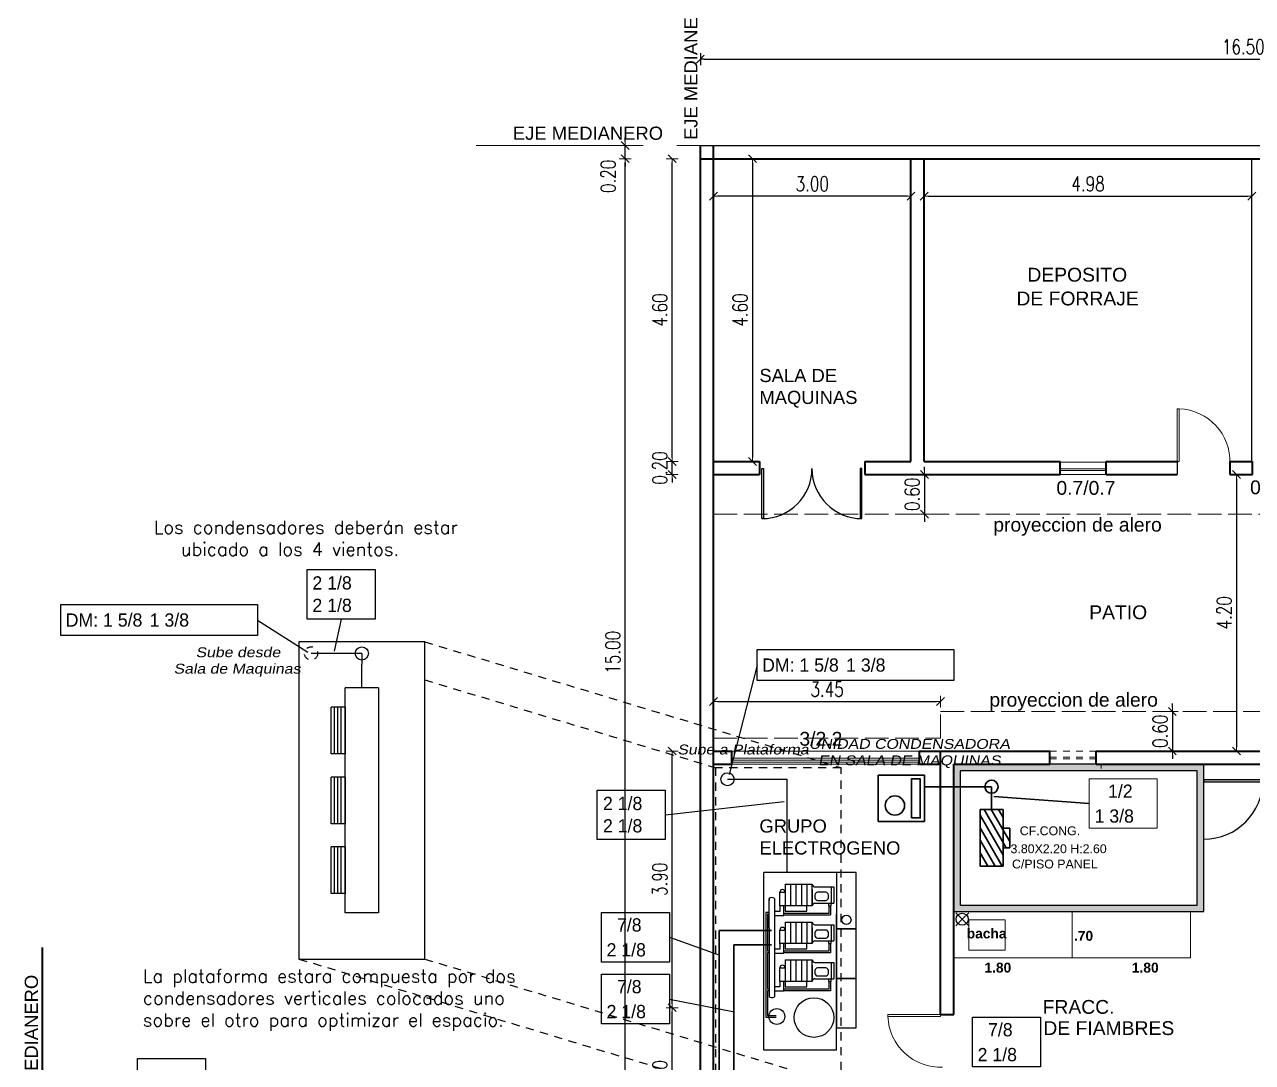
# Model space of a CAD drawing. Header units: millimetres. Extents: x 4865 to 4972, y 469 to 653.
# Drawn here: x 4896.99 to 4915.65, y 520.89 to 536.66 of the extents above; entities that cross this region are included whole.
import ezdxf

# ---------------------------------------------------------------- set-up
doc = ezdxf.new("R2010")
doc.units = ezdxf.units.MM
for name, pattern in [('ACAD_ISO02W100', [15, 12, -3]), ('CENTRO', [50.8, 31.75, -6.35, 6.35, -6.35]), ('DASHED2', [0.375, 0.25, -0.125]), ('JIS_02_0.7', [1.35, 0.75, -0.6]), ('STYLE_01', [0.416641, 0.208282, -0.208359])]:
    doc.linetypes.add(name, pattern=pattern)
doc.layers.get('0').update_dxf_attribs({"color": 9})
doc.layers.get('Defpoints').update_dxf_attribs({"color": 9})
for name, color, linetype, lineweight in [('8-cota equipam.', 9, 'Continuous', 5), ('aberturas', 9, 'Continuous', 20), ('camara', 9, 'Continuous', 20), ('cotas', 9, 'Continuous', 9), ('eje', 9, 'CENTRO', 13), ('IFA-BAJA 01', 130, 'Continuous', 30), ('IFA-BAJA 02', 123, 'Continuous', 0), ('IFA-MEDIA 01', 30, 'Continuous', 30), ('mesada', 9, 'Continuous', 15), ('Muro', 9, 'Continuous', 40), ('proyeccion de vigas', 9, 'ACAD_ISO02W100', 15)]:
    doc.layers.add(name, color=color, linetype=linetype, lineweight=lineweight)
for name, color, linetype in [('Estructura rack proy', 51, 'DASHED2'), ('IFA-CAÑOCOBRE', 44, 'Continuous'), ('IFA-Desagues', 212, 'Continuous'), ('IFA-Estructura Rack', 51, 'Continuous'), ('IFA-MEDIA 02', 40, 'Continuous'), ('IFA-TEXTOS', 70, 'Continuous'), ('IFA-TRINCHERAS', 70, 'Continuous'), ('referencias 001', 9, 'Continuous'), ('Trincheras y Bajadas', 3, 'Continuous')]:
    doc.layers.add(name, color=color, linetype=linetype)
doc.styles.add('ARIAL', font='arial.ttf', dxfattribs={"width": 1.15, "oblique": 10})
doc.styles.add('Helvetica (bold)', font='')
doc.styles.add('ROMANS', font='romans')
doc.styles.add('ROMANS75', font='ROMANS.SHX', dxfattribs={"width": 0.75})
doc.styles.get("Standard").update_dxf_attribs({"font": 'arial.ttf', "height": 0.2})
doc.styles.get('Helvetica (bold)').set_extended_font_data('Helvetica', bold=True)
doc.dimstyles.new('COTAS100', dxfattribs={"dimscale": 0.15, "dimtxt": 1.5, "dimasz": 0.4, "dimexe": 1, "dimexo": 0, "dimgap": 0.5, "dimtad": 1, "dimzin": 0, "dimdsep": 46, "dimtxsty": 'ROMANS75', "dimblk1": 'TICK', "dimblk2": 'TICK', "dimsah": 1, "dimcen": 1, "dimse1": 1, "dimse2": 1, "dimclrd": 256, "dimclre": 256, "dimclrt": 256, "dimaunit": 1, "dimadec": 0, "dimazin": 0, "dimtfac": 1, "dimtix": 1, "dimtmove": 2, "dimatfit": 3, "dimldrblk": 'TICK', "dimfxl": 1, "dimtolj": 1, "dimtzin": 0, "dimarcsym": 0})

# ---------------------------------------------------------------- blocks, each defined once
blk = doc.blocks.new('TICK')
at = {"color": 4}
blk.add_line((-1, -1), (1, 1), dxfattribs=at)
for p, q in [((-1, 0), (0, 0)), ((0, -1.5), (0, 1.5))]:
    blk.add_line(p, q)
blk = doc.blocks.new('*D48')
at = {"lineweight": -2, "transparency": 16777216}
blk.add_line((4907.324, 536.137), (4923.704, 536.137), dxfattribs=at)
at = {"layer": 'Defpoints', "color": 0, "transparency": 16777216}
for p in [(4923.764, 536.137), (4907.264, 534.824), (4923.764, 534.824)]:
    blk.add_point(p, dxfattribs=at)
at = {"lineweight": -2, "transparency": 16777216, "xscale": 0.06, "yscale": 0.06, "zscale": 0.06, "rotation": 180}
blk.add_blockref('TICK', (4907.264, 536.137), dxfattribs=at)
at = {"lineweight": -2, "transparency": 16777216, "xscale": 0.06, "yscale": 0.06, "zscale": 0.06}
blk.add_blockref('TICK', (4923.764, 536.137), dxfattribs=at)
at = {"transparency": 16777216, "insert": (4915.514, 536.325), "char_height": 0.225, "attachment_point": 5, "style": 'ROMANS75'}
blk.add_mtext('\\A1;16.50', dxfattribs=at)
blk = doc.blocks.new('*D147')
at = {"layer": 'cotas', "lineweight": -2, "transparency": 16777216}
blk.add_line((4908.055, 534.564), (4908.055, 530.084), dxfattribs=at)
at = {"layer": 'Defpoints', "color": 0, "transparency": 16777216}
for p in [(4906.567, 534.624), (4906.567, 530.024), (4908.055, 530.024)]:
    blk.add_point(p, dxfattribs=at)
at = {"layer": 'cotas', "lineweight": -2, "transparency": 16777216, "xscale": 0.06, "yscale": 0.06, "zscale": 0.06}
for p, rotation in [((4908.055, 534.624), 90), ((4908.055, 530.024), 270)]:
    blk.add_blockref('TICK', p, dxfattribs=dict(at, rotation=rotation))
at = {"layer": 'cotas', "transparency": 16777216, "insert": (4907.867, 532.324), "char_height": 0.225, "attachment_point": 5, "rotation": 90, "style": 'ROMANS75'}
blk.add_mtext('\\A1;4.60', dxfattribs=at)
blk = doc.blocks.new('*D24')
at = {"layer": 'cotas', "lineweight": -2, "transparency": 16777216}
blk.add_line((4915.412, 529.764), (4915.412, 525.684), dxfattribs=at)
at = {"layer": 'Defpoints', "color": 0, "transparency": 16777216}
for p in [(4915.482, 529.824), (4915.412, 525.624), (4915.412, 525.624)]:
    blk.add_point(p, dxfattribs=at)
at = {"layer": 'cotas', "lineweight": -2, "transparency": 16777216, "xscale": 0.06, "yscale": 0.06, "zscale": 0.06}
for p, rotation in [((4915.412, 529.824), 90), ((4915.412, 525.624), 270)]:
    blk.add_blockref('TICK', p, dxfattribs=dict(at, rotation=rotation))
at = {"layer": 'cotas', "transparency": 16777216, "insert": (4915.224, 527.724), "char_height": 0.225, "attachment_point": 5, "rotation": 90, "style": 'ROMANS75'}
blk.add_mtext('\\A1;4.20', dxfattribs=at)
blk = doc.blocks.new('*D148')
at = {"layer": 'cotas', "lineweight": -2, "transparency": 16777216}
for p, q in [((4910.671, 529.884), (4910.671, 529.944)), ((4910.671, 529.824), (4910.671, 529.224)), ((4910.671, 529.164), (4910.671, 529.104))]:
    blk.add_line(p, q, dxfattribs=at)
at = {"layer": 'Defpoints', "color": 0, "transparency": 16777216}
for p in [(4910.497, 529.824), (4910.497, 529.224), (4910.671, 529.224)]:
    blk.add_point(p, dxfattribs=at)
at = {"layer": 'cotas', "lineweight": -2, "transparency": 16777216, "xscale": 0.06, "yscale": 0.06, "zscale": 0.06}
for p, rotation in [((4910.671, 529.824), 270), ((4910.671, 529.224), 90)]:
    blk.add_blockref('TICK', p, dxfattribs=dict(at, rotation=rotation))
at = {"layer": 'cotas', "transparency": 16777216, "insert": (4910.483, 529.524), "char_height": 0.225, "attachment_point": 5, "rotation": 90, "style": 'ROMANS75'}
blk.add_mtext('\\A1;0.60', dxfattribs=at)
blk = doc.blocks.new('*D27')
at = {"layer": 'cotas', "lineweight": -2, "transparency": 16777216}
for p, q in [((4914.436, 526.284), (4914.436, 526.344)), ((4914.436, 526.224), (4914.436, 525.624)), ((4914.436, 525.564), (4914.436, 525.504))]:
    blk.add_line(p, q, dxfattribs=at)
at = {"layer": 'Defpoints', "color": 0, "transparency": 16777216}
for p in [(4914.755, 526.224), (4914.436, 525.624), (4914.755, 525.624)]:
    blk.add_point(p, dxfattribs=at)
at = {"layer": 'cotas', "lineweight": -2, "transparency": 16777216, "xscale": 0.06, "yscale": 0.06, "zscale": 0.06}
for p, rotation in [((4914.436, 526.224), 270), ((4914.436, 525.624), 90)]:
    blk.add_blockref('TICK', p, dxfattribs=dict(at, rotation=rotation))
at = {"layer": 'cotas', "transparency": 16777216, "insert": (4914.249, 525.924), "char_height": 0.225, "attachment_point": 5, "rotation": 90, "style": 'ROMANS75'}
blk.add_mtext('\\A1;0.60', dxfattribs=at)
blk = doc.blocks.new('*D36')
at = {"layer": 'cotas', "lineweight": -2, "transparency": 16777216}
blk.add_line((4907.524, 526.375), (4910.854, 526.375), dxfattribs=at)
at = {"layer": 'Defpoints', "color": 0, "transparency": 16777216}
for p in [(4910.914, 526.375), (4907.464, 525.424), (4910.914, 525.424)]:
    blk.add_point(p, dxfattribs=at)
at = {"layer": 'cotas', "lineweight": -2, "transparency": 16777216, "xscale": 0.06, "yscale": 0.06, "zscale": 0.06, "rotation": 180}
blk.add_blockref('TICK', (4907.464, 526.375), dxfattribs=at)
at = {"layer": 'cotas', "lineweight": -2, "transparency": 16777216, "xscale": 0.06, "yscale": 0.06, "zscale": 0.06}
blk.add_blockref('TICK', (4910.914, 526.375), dxfattribs=at)
at = {"layer": 'cotas', "transparency": 16777216, "insert": (4909.189, 526.562), "char_height": 0.225, "attachment_point": 5, "style": 'ROMANS75'}
blk.add_mtext('\\A1;3.45', dxfattribs=at)
blk = doc.blocks.new('*D37')
at = {"layer": 'cotas', "lineweight": -2, "transparency": 16777216}
blk.add_line((4906.836, 519.684), (4906.836, 521.664), dxfattribs=at)
at = {"layer": 'Defpoints', "color": 0, "transparency": 16777216}
for p in [(4906.836, 521.724), (4907.464, 521.724), (4907.464, 519.624)]:
    blk.add_point(p, dxfattribs=at)
at = {"layer": 'cotas', "lineweight": -2, "transparency": 16777216, "xscale": 0.06, "yscale": 0.06, "zscale": 0.06}
for p, rotation in [((4906.836, 521.724), 90), ((4906.836, 519.624), 270)]:
    blk.add_blockref('TICK', p, dxfattribs=dict(at, rotation=rotation))
at = {"layer": 'cotas', "transparency": 16777216, "insert": (4906.648, 520.674), "char_height": 0.225, "attachment_point": 5, "rotation": 90, "style": 'ROMANS75'}
blk.add_mtext('\\A1;2.10', dxfattribs=at)
blk = doc.blocks.new('*D38')
at = {"layer": 'cotas', "lineweight": -2, "transparency": 16777216}
blk.add_line((4906.836, 521.784), (4906.836, 525.564), dxfattribs=at)
at = {"layer": 'Defpoints', "color": 0, "transparency": 16777216}
for p in [(4906.836, 525.624), (4907.464, 525.624), (4907.464, 521.724)]:
    blk.add_point(p, dxfattribs=at)
at = {"layer": 'cotas', "lineweight": -2, "transparency": 16777216, "xscale": 0.06, "yscale": 0.06, "zscale": 0.06}
for p, rotation in [((4906.836, 525.624), 90), ((4906.836, 521.724), 270)]:
    blk.add_blockref('TICK', p, dxfattribs=dict(at, rotation=rotation))
at = {"layer": 'cotas', "transparency": 16777216, "insert": (4906.648, 523.674), "char_height": 0.225, "attachment_point": 5, "rotation": 90, "style": 'ROMANS75'}
blk.add_mtext('\\A1;3.90', dxfattribs=at)
blk = doc.blocks.new('*D150')
at = {"layer": 'cotas', "lineweight": -2, "transparency": 16777216}
for p, q in [((4906.836, 530.084), (4906.836, 530.144)), ((4906.836, 529.824), (4906.836, 530.024)), ((4906.836, 529.764), (4906.836, 529.704))]:
    blk.add_line(p, q, dxfattribs=at)
at = {"layer": 'Defpoints', "color": 0, "transparency": 16777216}
for p in [(4906.836, 530.024), (4907.464, 530.024), (4907.464, 529.824)]:
    blk.add_point(p, dxfattribs=at)
at = {"layer": 'cotas', "lineweight": -2, "transparency": 16777216, "xscale": 0.06, "yscale": 0.06, "zscale": 0.06}
for p, rotation in [((4906.836, 530.024), 270), ((4906.836, 529.824), 90)]:
    blk.add_blockref('TICK', p, dxfattribs=dict(at, rotation=rotation))
at = {"layer": 'cotas', "transparency": 16777216, "insert": (4906.648, 529.924), "char_height": 0.225, "attachment_point": 5, "rotation": 90, "style": 'ROMANS75'}
blk.add_mtext('\\A1;0.20', dxfattribs=at)
blk = doc.blocks.new('*D151')
at = {"layer": 'cotas', "lineweight": -2, "transparency": 16777216}
blk.add_line((4906.836, 530.084), (4906.836, 534.564), dxfattribs=at)
at = {"layer": 'Defpoints', "color": 0, "transparency": 16777216}
for p in [(4906.836, 534.624), (4907.464, 534.624), (4907.464, 530.024)]:
    blk.add_point(p, dxfattribs=at)
at = {"layer": 'cotas', "lineweight": -2, "transparency": 16777216, "xscale": 0.06, "yscale": 0.06, "zscale": 0.06}
for p, rotation in [((4906.836, 534.624), 90), ((4906.836, 530.024), 270)]:
    blk.add_blockref('TICK', p, dxfattribs=dict(at, rotation=rotation))
at = {"layer": 'cotas', "transparency": 16777216, "insert": (4906.648, 532.324), "char_height": 0.225, "attachment_point": 5, "rotation": 90, "style": 'ROMANS75'}
blk.add_mtext('\\A1;4.60', dxfattribs=at)
blk = doc.blocks.new('*D152')
at = {"layer": 'cotas', "lineweight": -2, "transparency": 16777216}
blk.add_line((4906.121, 519.684), (4906.121, 534.564), dxfattribs=at)
at = {"layer": 'Defpoints', "color": 0, "transparency": 16777216}
for p in [(4906.121, 534.624), (4907.464, 534.624), (4907.464, 519.624)]:
    blk.add_point(p, dxfattribs=at)
at = {"layer": 'cotas', "lineweight": -2, "transparency": 16777216, "xscale": 0.06, "yscale": 0.06, "zscale": 0.06}
for p, rotation in [((4906.121, 534.624), 90), ((4906.121, 519.624), 270)]:
    blk.add_blockref('TICK', p, dxfattribs=dict(at, rotation=rotation))
at = {"layer": 'cotas', "transparency": 16777216, "insert": (4905.934, 527.124), "char_height": 0.225, "attachment_point": 5, "rotation": 90, "style": 'ROMANS75'}
blk.add_mtext('\\A1;15.00', dxfattribs=at)
blk = doc.blocks.new('*D39')
at = {"layer": 'cotas', "lineweight": -2, "transparency": 16777216}
for p, q in [((4906.121, 534.884), (4906.121, 534.944)), ((4906.121, 534.624), (4906.121, 534.824)), ((4906.121, 534.564), (4906.121, 534.504))]:
    blk.add_line(p, q, dxfattribs=at)
at = {"layer": 'Defpoints', "color": 0, "transparency": 16777216}
for p in [(4906.121, 534.824), (4907.464, 534.824), (4907.464, 534.624)]:
    blk.add_point(p, dxfattribs=at)
at = {"layer": 'cotas', "lineweight": -2, "transparency": 16777216, "xscale": 0.06, "yscale": 0.06, "zscale": 0.06}
for p, rotation in [((4906.121, 534.824), 270), ((4906.121, 534.624), 90)]:
    blk.add_blockref('TICK', p, dxfattribs=dict(at, rotation=rotation))
at = {"layer": 'cotas', "transparency": 16777216, "insert": (4905.863, 534.355), "char_height": 0.225, "attachment_point": 5, "rotation": 90, "style": 'ROMANS75'}
blk.add_mtext('\\A1;0.20', dxfattribs=at)
blk = doc.blocks.new('*D143')
at = {"layer": 'cotas', "lineweight": -2, "transparency": 16777216}
blk.add_line((4910.724, 534.055), (4915.584, 534.055), dxfattribs=at)
at = {"layer": 'Defpoints', "color": 0, "transparency": 16777216}
for p in [(4910.664, 534.449), (4915.644, 534.449), (4915.644, 534.055)]:
    blk.add_point(p, dxfattribs=at)
at = {"layer": 'cotas', "lineweight": -2, "transparency": 16777216, "xscale": 0.06, "yscale": 0.06, "zscale": 0.06, "rotation": 180}
blk.add_blockref('TICK', (4910.664, 534.055), dxfattribs=at)
at = {"layer": 'cotas', "lineweight": -2, "transparency": 16777216, "xscale": 0.06, "yscale": 0.06, "zscale": 0.06}
blk.add_blockref('TICK', (4915.644, 534.055), dxfattribs=at)
at = {"layer": 'cotas', "transparency": 16777216, "insert": (4913.154, 534.242), "char_height": 0.225, "attachment_point": 5, "style": 'ROMANS75'}
blk.add_mtext('\\A1;4.98', dxfattribs=at)
blk = doc.blocks.new('*D144')
at = {"layer": 'cotas', "lineweight": -2, "transparency": 16777216}
blk.add_line((4910.404, 534.055), (4907.524, 534.055), dxfattribs=at)
at = {"layer": 'Defpoints', "color": 0, "transparency": 16777216}
for p in [(4907.464, 534.449), (4910.464, 534.449), (4907.464, 534.055)]:
    blk.add_point(p, dxfattribs=at)
at = {"layer": 'cotas', "lineweight": -2, "transparency": 16777216, "xscale": 0.06, "yscale": 0.06, "zscale": 0.06, "rotation": 180}
blk.add_blockref('TICK', (4907.464, 534.055), dxfattribs=at)
at = {"layer": 'cotas', "lineweight": -2, "transparency": 16777216, "xscale": 0.06, "yscale": 0.06, "zscale": 0.06}
blk.add_blockref('TICK', (4910.464, 534.055), dxfattribs=at)
at = {"layer": 'cotas', "transparency": 16777216, "insert": (4908.964, 534.242), "char_height": 0.225, "attachment_point": 5, "style": 'ROMANS75'}
blk.add_mtext('\\A1;3.00', dxfattribs=at)
blk = doc.blocks.new('smbase')
at = {"ltscale": 0.5, "true_color": 0x3e00fa}
h = blk.add_hatch(color=180, dxfattribs=at)
h.dxf.hatch_style = 1
h.paths.add_polyline_path([(4915.814, 525.185), (4914.914, 525.185), (4914.914, 525.155), (4915.814, 525.155, 0.008335)])
h.paths.add_polyline_path([(4912.914, 523.184), (4914.714, 523.184), (4914.914, 523.184), (4914.914, 525.424), (4914.774, 525.424), (4913.276, 525.424), (4911.114, 525.424), (4911.114, 523.184)])
h.paths.add_polyline_path([(4911.214, 523.284), (4911.214, 525.324), (4914.815, 525.324), (4914.815, 523.284)], flags=16)
h.paths.add_polyline_path([(4911.965, 523.803), (4913.338, 523.803), (4913.338, 524.012), (4911.965, 524.012)], flags=8)
h.paths.add_polyline_path([(4911.943, 524.035), (4913.473, 524.035), (4913.473, 524.241), (4911.943, 524.241)], flags=8)
h.paths.add_polyline_path([(4912.082, 524.308), (4913.069, 524.308), (4913.069, 524.517), (4912.082, 524.517)], flags=8)
at = {"color": 9}
for p, q in [((4907.264, 534.824), (4923.783, 534.824)), ((4907.464, 534.624), (4923.763, 534.624)), ((4915.644, 530.024), (4915.644, 534.624)), ((4914.511, 530.024), (4914.511, 529.824)), ((4914.374, 525.424), (4911.114, 525.424)), ((4911.114, 525.424), (4911.114, 523.184)), ((4914.774, 525.424), (4914.914, 525.424)), ((4914.914, 523.184), (4914.914, 525.424)), ((4914.815, 525.324), (4911.214, 525.324)), ((4911.214, 525.324), (4911.214, 523.284)), ((4914.815, 523.284), (4914.815, 525.324)), ((4911.114, 523.184), (4914.914, 523.184)), ((4911.214, 523.284), (4914.815, 523.284))]:
    blk.add_line(p, q, dxfattribs=at)
for points in [[(4908.225, 529.155), (4908.2, 529.155), (4908.2, 529.915), (4908.225, 529.915)], [(4909.694, 529.155), (4909.72, 529.155), (4909.72, 529.915), (4909.694, 529.915)], [(4915.814, 525.155), (4915.814, 525.185), (4914.914, 525.185), (4914.914, 525.155)]]:
    blk.add_lwpolyline(points, close=True, dxfattribs=at)
for centre, radius, start, end in [((4908.2, 529.915), 0.76, 270, 0), ((4909.72, 529.915), 0.76, 180, 270), ((4914.914, 525.185), 0.9, 270, 0)]:
    blk.add_arc(centre, radius, start, end, dxfattribs=at)
at = {"layer": 'aberturas', "color": 9}
for p, q in [((4912.729, 530.014), (4913.429, 530.014)), ((4912.729, 529.914), (4913.429, 529.914)), ((4912.729, 529.884), (4913.429, 529.884)), ((4912.729, 529.824), (4913.429, 529.824)), ((4907.742, 525.624), (4910.595, 525.624)), ((4907.742, 525.514), (4910.595, 525.514)), ((4907.742, 525.484), (4910.595, 525.484)), ((4907.742, 525.454), (4910.595, 525.454)), ((4907.742, 525.424), (4910.595, 525.424))]:
    blk.add_line(p, q, dxfattribs=at)
at = {"layer": 'aberturas', "color": 9, "linetype": 'JIS_02_0.7', "ltscale": 0.05}
for p, q in [((4912.576, 525.624), (4913.276, 525.624)), ((4912.576, 525.533), (4913.276, 525.533)), ((4912.576, 525.503), (4913.276, 525.503)), ((4912.576, 525.424), (4913.276, 525.424))]:
    blk.add_line(p, q, dxfattribs=at)
at = {"layer": 'aberturas', "color": 9}
for points in [[(4914.541, 530.024), (4914.541, 530.824), (4914.511, 530.824), (4914.511, 530.024)], [(4910.114, 521.59), (4910.914, 521.59), (4910.914, 521.62), (4910.114, 521.62)]]:
    blk.add_lwpolyline(points, close=True, dxfattribs=at)
for centre, start, end in [((4914.511, 530.024), 357.8524, 87.8524), ((4910.914, 521.62), 182.1476, 272.1476)]:
    blk.add_arc(centre, 0.801, start, end, dxfattribs=at)
at = {"layer": 'camara', "color": 9}
blk.add_line((4913.354, 525.36), (4913.354, 525.42), dxfattribs=at)
at = {"layer": 'cotas', "color": 9}
for points in [[(4911.114, 523.184), (4912.914, 523.184), (4912.914, 522.484), (4911.114, 522.484), (4911.114, 523.184)], [(4914.714, 523.184), (4912.914, 523.184), (4912.914, 522.484), (4914.714, 522.484), (4914.714, 523.184)]]:
    blk.add_lwpolyline(points, dxfattribs=at)
at = {"layer": 'eje', "color": 9, "ltscale": 0.08}
blk.add_line((4903.857, 534.824), (4923.783, 534.824), dxfattribs=at)
at = {"layer": 'mesada', "color": 9}
blk.add_lwpolyline([(4911.343, 523.06), (4911.894, 523.06), (4911.894, 522.598), (4911.343, 522.598)], close=True, dxfattribs=at)
at = {"layer": 'Muro', "color": 9}
for p, q in [((4907.264, 515.274), (4907.264, 534.824)), ((4907.464, 521.924), (4907.464, 534.824)), ((4907.264, 534.624), (4923.783, 534.624)), ((4910.464, 530.024), (4910.464, 534.624)), ((4910.664, 530.024), (4910.664, 534.624)), ((4907.464, 530.024), (4908.164, 530.024)), ((4908.164, 530.024), (4908.164, 529.824)), ((4909.764, 530.024), (4910.464, 530.024)), ((4909.764, 530.024), (4909.764, 529.824)), ((4910.664, 530.024), (4912.729, 530.024)), ((4912.729, 529.824), (4912.729, 530.024)), ((4913.429, 530.024), (4914.511, 530.024)), ((4913.429, 529.824), (4913.429, 530.024)), ((4915.311, 530.024), (4915.653, 530.024)), ((4915.311, 530.024), (4915.311, 529.824)), ((4915.653, 529.824), (4915.653, 530.024)), ((4907.464, 529.824), (4908.164, 529.824)), ((4909.764, 529.824), (4912.729, 529.824)), ((4913.429, 529.824), (4914.511, 529.824)), ((4915.311, 529.824), (4915.653, 529.824)), ((4907.464, 525.624), (4907.742, 525.624)), ((4907.742, 525.424), (4907.742, 525.624)), ((4910.595, 525.624), (4910.914, 525.624)), ((4910.595, 525.424), (4910.595, 525.624)), ((4910.914, 525.624), (4912.576, 525.624)), ((4910.914, 521.924), (4910.914, 525.624)), ((4912.576, 525.424), (4912.576, 525.624)), ((4913.276, 525.624), (4916.334, 525.624)), ((4913.276, 525.424), (4913.276, 525.624)), ((4907.464, 525.424), (4907.742, 525.424)), ((4910.595, 525.424), (4910.914, 525.424)), ((4911.114, 525.424), (4912.576, 525.424)), ((4911.114, 521.62), (4911.114, 525.424)), ((4913.276, 525.424), (4916.334, 525.424)), ((4897.264, 522.637), (4897.264, 512.674)), ((4907.464, 519.624), (4907.464, 521.924)), ((4910.914, 521.62), (4910.914, 521.924)), ((4910.914, 521.62), (4911.114, 521.62))]:
    blk.add_line(p, q, dxfattribs=at)
at = {"layer": 'proyeccion de vigas', "color": 9, "ltscale": 0.03}
for p, q in [((4907.464, 529.224), (4919.204, 529.224)), ((4910.914, 526.224), (4917.684, 526.224)), ((4910.914, 525.817), (4910.914, 526.224)), ((4907.464, 525.817), (4910.914, 525.817))]:
    blk.add_line(p, q, dxfattribs=at)
at = {"color": 9}
for p in [(4907.22, 534.909), (4897.198, 519.942)]:
    blk.add_text('EJE MEDIANERO', height=0.2, rotation=90, dxfattribs=at).set_placement(p)
blk.add_text('EJE MEDIANERO', height=0.2, dxfattribs=at).set_placement((4904.415, 534.911))
at = {"layer": '8-cota equipam.', "color": 9, "lineweight": 0, "style": 'Helvetica (bold)'}
for s, p in [('bacha', (4911.311, 522.777)), ('.70', (4912.941, 522.741)), ('1.80', (4911.58, 522.258)), ('1.80', (4913.82, 522.258))]:
    blk.add_text(s, height=0.1499, dxfattribs=at).set_placement(p)
at = {"layer": 'cotas', "color": 9}
for s, height, p in [('DEPOSITO', 0.21, (4912.233, 532.756)), ('DE FORRAJE', 0.21, (4912.067, 532.395)), ('0.7/0.7', 0.21, (4912.674, 529.517)), ('0.7/0.7', 0.21, (4915.617, 529.526)), ('proyeccion de alero', 0.21, (4911.715, 528.958)), ('PATIO', 0.21, (4913.173, 527.627)), ('proyeccion de alero', 0.21, (4911.656, 526.298)), ('3/2.2', 0.21, (4908.769, 525.705)), ('CF.CONG.', 0.1344, (4912.117, 524.345)), ('3.80X2.20 H:2.60', 0.1344, (4911.977, 524.072)), ('C/PISO PANEL', 0.1344, (4911.999, 523.84)), ('FRACC.', 0.21, (4912.465, 521.631)), ('DE FIAMBRES', 0.21, (4912.476, 521.309))]:
    blk.add_text(s, height=height, dxfattribs=at).set_placement(p)
at = {"layer": 'referencias 001', "color": 9, "ltscale": 0.5, "char_height": 0.2, "attachment_point": 1}
for s, insert in [('SALA DE MAQUINAS', (4908.161, 531.43)), ('GRUPO ELECTROGENO', (4908.161, 524.585))]:
    blk.add_mtext_dynamic_manual_height_columns(s, width=1.8205, gutter_width=1, heights=[0], dxfattribs=dict(at, insert=insert))
at = {"color": 9}
dim = blk.add_linear_dim(base=(4923.764, 536.137), p1=(4907.264, 534.824), p2=(4923.764, 534.824), dimstyle='COTAS100', dxfattribs=at)
dim.commit()
dim.dimension.update_dxf_attribs({"geometry": '*D48', "text_midpoint": (4915.514, 536.325)})
at = {"layer": 'cotas', "color": 9}
dim = blk.add_linear_dim(base=(4906.121, 534.824), p1=(4907.464, 534.624), p2=(4907.464, 534.824), angle=90, dimstyle='COTAS100', dxfattribs=at)
dim.commit()
dim.dimension.update_dxf_attribs({"geometry": '*D39', "text_midpoint": (4905.863, 534.355), "dimtype": 128})
for base, p1, p2, picture, middle in [((4906.121, 534.624), (4907.464, 519.624), (4907.464, 534.624), '*D152', (4905.934, 527.124)), ((4906.836, 534.624), (4907.464, 530.024), (4907.464, 534.624), '*D151', (4906.648, 532.324)), ((4908.055, 530.024), (4906.567, 534.624), (4906.567, 530.024), '*D147', (4907.867, 532.324)), ((4906.836, 530.024), (4907.464, 529.824), (4907.464, 530.024), '*D150', (4906.648, 529.924)), ((4910.671, 529.224), (4910.497, 529.824), (4910.497, 529.224), '*D148', (4910.483, 529.524)), ((4915.412, 525.624), (4915.482, 529.824), (4915.412, 525.624), '*D24', (4915.224, 527.724)), ((4914.436, 525.624), (4914.755, 526.224), (4914.755, 525.624), '*D27', (4914.249, 525.924)), ((4906.836, 525.624), (4907.464, 521.724), (4907.464, 525.624), '*D38', (4906.648, 523.674)), ((4906.836, 521.724), (4907.464, 519.624), (4907.464, 521.724), '*D37', (4906.648, 520.674))]:
    dim = blk.add_linear_dim(base=base, p1=p1, p2=p2, angle=90, dimstyle='COTAS100', dxfattribs=at)
    dim.commit()
    dim.dimension.update_dxf_attribs({"geometry": picture, "text_midpoint": middle})
for base, p1, p2, picture, middle in [((4907.464, 534.055), (4910.464, 534.449), (4907.464, 534.449), '*D144', (4908.964, 534.242)), ((4915.644, 534.055), (4910.664, 534.449), (4915.644, 534.449), '*D143', (4913.154, 534.242)), ((4910.914, 526.375), (4907.464, 525.424), (4910.914, 525.424), '*D36', (4909.189, 526.562))]:
    dim = blk.add_linear_dim(base=base, p1=p1, p2=p2, dimstyle='COTAS100', dxfattribs=at)
    dim.commit()
    dim.dimension.update_dxf_attribs({"geometry": picture, "text_midpoint": middle})

msp = doc.modelspace()

# ---------------------------------------------------------------- hatches: boundary and pattern name
at = {"layer": 'IFA-BAJA 01'}
h = msp.add_hatch(dxfattribs=at)
h.set_pattern_fill('LINE', color=256, scale=0.03, angle=1020, style=0)
h.set_pattern_definition([(300, (3250.71294, 329.80844), (0.0824889196, 0.047625), [])])
h.paths.add_polyline_path([(4911.864, 524.154), (4911.964, 524.154), (4911.964, 524.454), (4911.864, 524.454)])
h.paths.add_polyline_path([(4911.514, 523.874), (4911.864, 523.874), (4911.864, 524.734), (4911.514, 524.734)])

# ---------------------------------------------------------------- linework, layer by layer
at = {"layer": 'Estructura rack proy', "ltscale": 0.5}
for p, q in [((4903.075, 527.284), (4909.402, 525.371)), ((4903.075, 526.706), (4907.492, 525.371)), ((4901.165, 522.464), (4907.492, 520.551)), ((4903.075, 522.464), (4909.402, 520.551))]:
    msp.add_line(p, q, dxfattribs=at)
msp.add_lwpolyline([(4907.492, 525.371), (4907.492, 520.551), (4909.402, 520.551), (4909.402, 525.371)], close=True, dxfattribs=at)
at = {"layer": 'IFA-BAJA 01'}
for p, q in [((4909.968, 524.555), (4909.968, 525.255)), ((4909.968, 525.255), (4910.668, 525.255)), ((4910.668, 525.255), (4910.668, 524.555)), ((4911.514, 523.874), (4911.514, 524.734)), ((4911.514, 524.734), (4911.864, 524.734)), ((4911.864, 523.874), (4911.864, 524.734)), ((4909.968, 524.555), (4910.668, 524.555)), ((4911.964, 524.454), (4911.864, 524.454)), ((4911.964, 524.154), (4911.964, 524.454)), ((4911.864, 524.154), (4911.964, 524.154)), ((4911.514, 523.874), (4911.864, 523.874))]:
    msp.add_line(p, q, dxfattribs=at)
at = {"layer": 'IFA-BAJA 01', "ltscale": 0.5}
for p, q in [((4910.668, 525.082), (4911.689, 525.082)), ((4911.689, 524.734), (4911.689, 525.082)), ((4913.172, 524.827, -0.003), (4911.722, 524.931))]:
    msp.add_line(p, q, dxfattribs=at)
at = {"layer": 'IFA-BAJA 01'}
msp.add_lwpolyline([(4910.471, 524.608), (4910.471, 525.201), (4910.604, 525.201), (4910.604, 524.608)], close=True, dxfattribs=at)
at = {"layer": 'IFA-BAJA 01', "ltscale": 0.5}
msp.add_circle((4911.689, 525.082), 0.1, dxfattribs=at)
at = {"layer": 'IFA-BAJA 01'}
msp.add_circle((4910.22, 524.796), 0.147, dxfattribs=at)
at = {"layer": 'IFA-BAJA 02', "elevation": -0.003}
msp.add_lwpolyline([(4914.204, 524.45), (4913.172, 524.45), (4913.172, 525.203), (4914.204, 525.203)], close=True, dxfattribs=at)
at = {"layer": 'IFA-CAÑOCOBRE', "ltscale": 0.5}
for p, q in [((4900.534, 527.614), (4901.3, 527.124)), ((4908.129, 526.931), (4907.701, 525.267)), ((4907.676, 525.195), (4908.58, 525.195)), ((4908.58, 525.195), (4908.58, 523.776)), ((4906.73, 524.654), (4908.539, 524.855))]:
    msp.add_line(p, q, dxfattribs=at)
at = {"layer": 'IFA-CAÑOCOBRE'}
for p, q in [((4901.805, 527.629), (4901.697, 527.14)), ((4902.12, 527.107), (4901.349, 527.107)), ((4902.12, 527.107), (4902.12, 526.943)), ((4902.12, 527.107), (4902.12, 526.943)), ((4902.12, 526.584), (4902.12, 526.943)), ((4902.12, 526.584), (4902.12, 526.943)), ((4908.307, 522.94), (4908.307, 523.384)), ((4908.307, 523.384), (4908.307, 523.353)), ((4908.389, 523.385), (4908.389, 523.188)), ((4908.389, 523.354), (4908.389, 521.888)), ((4908.261, 523.169), (4908.261, 521.58)), ((4908.307, 523.169), (4908.261, 523.169)), ((4908.471, 523.188), (4908.389, 523.188)), ((4908.471, 523.27), (4908.471, 523.188)), ((4908.533, 523.127), (4908.533, 523.27)), ((4909.218, 523.271), (4909.218, 523.155)), ((4909.243, 523.271), (4909.243, 523.134)), ((4908.286, 523.144), (4908.286, 522.581)), ((4908.307, 523.144), (4908.286, 523.144)), ((4908.389, 523.127), (4908.533, 523.127)), ((4909.218, 523.155), (4908.533, 523.155)), ((4909.243, 523.131), (4908.533, 523.131)), ((4908.307, 522.94), (4908.307, 521.894)), ((4908.471, 522.614), (4908.389, 522.614)), ((4908.471, 522.696), (4908.471, 522.614)), ((4908.533, 522.553), (4908.533, 522.696)), ((4909.218, 522.693), (4909.218, 522.581)), ((4909.243, 522.693), (4909.243, 522.556)), ((4909.243, 522.693), (4909.243, 522.556)), ((4908.307, 522.581), (4908.286, 522.581)), ((4908.307, 522.581), (4908.286, 522.581)), ((4908.286, 522.556), (4908.286, 522.007)), ((4908.307, 522.556), (4908.286, 522.556)), ((4908.307, 522.556), (4908.286, 522.556)), ((4908.389, 522.553), (4908.533, 522.553)), ((4909.218, 522.581), (4908.533, 522.581)), ((4909.218, 522.581), (4908.533, 522.581)), ((4909.243, 522.556), (4908.533, 522.556)), ((4909.243, 522.556), (4908.533, 522.556)), ((4908.471, 522.124), (4908.471, 522.042)), ((4908.533, 521.978), (4908.533, 522.122)), ((4909.218, 522.119), (4909.218, 522.007)), ((4909.243, 522.119), (4909.243, 521.982)), ((4908.307, 522.007), (4908.286, 522.007)), ((4908.307, 522.007), (4908.286, 522.007)), ((4908.286, 521.982), (4908.286, 521.605)), ((4908.307, 521.982), (4908.286, 521.982)), ((4908.307, 521.982), (4908.286, 521.982)), ((4908.307, 521.982), (4908.307, 521.894)), ((4908.471, 522.04), (4908.389, 522.04)), ((4908.389, 521.978), (4908.533, 521.978)), ((4909.218, 522.007), (4908.533, 522.007)), ((4909.243, 521.982), (4908.533, 521.982)), ((4908.261, 521.58), (4908.418, 521.58)), ((4908.286, 521.605), (4908.418, 521.605))]:
    msp.add_line(p, q, dxfattribs=at)
for points in [[(4902.321, 527.629), (4901.289, 527.629), (4901.289, 528.382), (4902.321, 528.382)], [(4897.547, 527.85), (4900.534, 527.85), (4900.534, 527.378), (4897.547, 527.378)], [(4908.129, 527.166), (4911.116, 527.166), (4911.116, 526.695), (4908.129, 526.695)], [(4906.73, 524.278), (4905.698, 524.278), (4905.698, 525.031), (4906.73, 525.031)]]:
    msp.add_lwpolyline(points, close=True, dxfattribs=at)
at = {"layer": 'IFA-CAÑOCOBRE', "linetype": 'STYLE_01', "ltscale": 0.2}
msp.add_circle((4901.349, 527.107), 0.1, dxfattribs=at)
at = {"layer": 'IFA-CAÑOCOBRE'}
for centre, radius in [((4902.12, 527.107), 0.1), ((4908.99, 521.574), 0.301), ((4908.426, 521.59), 0.12)]:
    msp.add_circle(centre, radius, dxfattribs=at)
at = {"layer": 'IFA-CAÑOCOBRE', "ltscale": 0.5}
msp.add_circle((4907.676, 525.195), 0.1, dxfattribs=at)
at = {"layer": 'IFA-CAÑOCOBRE'}
for centre, radius, start, end in [((4908.349, 523.325), 0.0724, 56.1833, 125.3301), ((4908.352, 521.945), 0.0686, 228.8871, 302.5772)]:
    msp.add_arc(centre, radius, start, end, dxfattribs=at)
at = {"layer": 'IFA-Desagues'}
for p, q in [((4911.144, 523.167), (4911.242, 523.068)), ((4911.242, 523.068), (4911.144, 522.97)), ((4911.341, 523.167), (4911.242, 523.068)), ((4911.242, 523.068), (4911.341, 522.97))]:
    msp.add_line(p, q, dxfattribs=at)
msp.add_circle((4911.242, 523.068), 0.0916, dxfattribs=at)
at = {"layer": 'IFA-Estructura Rack'}
for p, q in [((4908.23, 521.077), (4908.23, 523.776)), ((4909.333, 523.776), (4908.23, 523.776)), ((4909.333, 521.077), (4909.333, 523.143)), ((4909.333, 521.077), (4908.23, 521.077))]:
    msp.add_line(p, q, dxfattribs=at)
at = {"layer": 'IFA-Estructura Rack', "ltscale": 0.5}
msp.add_lwpolyline([(4901.165, 527.284), (4901.165, 522.464), (4903.075, 522.464), (4903.075, 527.284)], close=True, dxfattribs=at)
at = {"layer": 'IFA-Estructura Rack'}
for points in [[(4909.633, 523.776), (4909.333, 523.776), (4909.333, 522.92), (4909.633, 522.92)], [(4909.633, 522.92), (4909.333, 522.92), (4909.333, 522.17), (4909.633, 522.17)], [(4909.633, 522.17), (4909.333, 522.17), (4909.333, 521.42), (4909.633, 521.42)]]:
    msp.add_lwpolyline(points, close=True, dxfattribs=at)
msp.add_circle((4909.483, 523.058), 0.0702, dxfattribs=at)
at = {"layer": 'IFA-MEDIA 01', "ltscale": 0.5}
for p, q in [((4908.347, 522.897), (4907.55, 522.897)), ((4907.55, 522.897), (4907.55, 511.966)), ((4908.347, 522.677), (4907.772, 522.677)), ((4907.772, 522.677), (4907.772, 519.958))]:
    msp.add_line(p, q, dxfattribs=at)
at = {"layer": 'IFA-MEDIA 02', "color": 4}
for p, q in [((4902.375, 526.584), (4901.865, 526.584)), ((4901.865, 523.164), (4901.865, 526.584)), ((4902.375, 526.584), (4902.375, 523.164)), ((4902.375, 523.164), (4901.865, 523.164))]:
    msp.add_line(p, q, dxfattribs=at)
at = {"layer": 'IFA-MEDIA 02', "color": 1}
for p, q in [((4901.655, 525.579), (4901.655, 526.289)), ((4901.865, 526.289), (4901.655, 526.289)), ((4901.705, 525.579), (4901.705, 526.289)), ((4901.755, 525.579), (4901.755, 526.289)), ((4901.805, 525.579), (4901.805, 526.289)), ((4901.865, 526.289), (4901.865, 525.579)), ((4901.865, 525.579), (4901.655, 525.579)), ((4901.655, 524.519), (4901.655, 525.229)), ((4901.865, 525.229), (4901.655, 525.229)), ((4901.705, 524.519), (4901.705, 525.229)), ((4901.755, 524.519), (4901.755, 525.229)), ((4901.805, 524.519), (4901.805, 525.229)), ((4901.865, 525.229), (4901.865, 524.519)), ((4901.865, 524.519), (4901.655, 524.519)), ((4901.655, 523.458), (4901.655, 524.168)), ((4901.865, 524.168), (4901.655, 524.168)), ((4901.705, 523.458), (4901.705, 524.168)), ((4901.755, 523.458), (4901.755, 524.168)), ((4901.805, 523.458), (4901.805, 524.168)), ((4901.865, 524.168), (4901.865, 523.458)), ((4901.865, 523.458), (4901.655, 523.458))]:
    msp.add_line(p, q, dxfattribs=at)
at = {"layer": 'IFA-MEDIA 02', "ltscale": 0.5}
for p, q in [((4906.795, 522.794), (4907.528, 522.53)), ((4906.795, 521.856), (4907.757, 521.668))]:
    msp.add_line(p, q, dxfattribs=at)
at = {"layer": 'IFA-MEDIA 02'}
for points in [[(4906.795, 522.418), (4905.763, 522.418), (4905.763, 523.17), (4906.795, 523.17)], [(4906.795, 521.48), (4905.763, 521.48), (4905.763, 522.232), (4906.795, 522.232)], [(4912.433, 520.826), (4911.4, 520.826), (4911.4, 521.578), (4912.433, 521.578)], [(4899.743, 520.202), (4898.71, 520.202), (4898.71, 520.954), (4899.743, 520.954)]]:
    msp.add_lwpolyline(points, close=True, dxfattribs=at)
at = {"layer": 'IFA-TRINCHERAS'}
for p, q in [((4908.553, 523.6), (4908.964, 523.6)), ((4908.553, 523.6), (4908.553, 523.477)), ((4908.635, 523.6), (4908.635, 523.272)), ((4908.717, 523.6), (4908.717, 523.272)), ((4908.799, 523.6), (4908.799, 523.272)), ((4908.882, 523.6), (4908.882, 523.272)), ((4908.964, 523.272), (4908.964, 523.6)), ((4909.005, 523.559), (4909.292, 523.559)), ((4909.251, 523.559), (4909.251, 523.313)), ((4909.292, 523.559), (4909.292, 523.313)), ((4908.471, 523.477), (4908.553, 523.477)), ((4908.471, 523.272), (4908.471, 523.477)), ((4908.553, 523.477), (4908.553, 523.272)), ((4908.964, 523.518), (4908.964, 523.272)), ((4908.964, 523.354), (4908.964, 523.408)), ((4909.005, 523.436), (4909.005, 523.395)), ((4909.169, 523.477), (4909.046, 523.477)), ((4909.21, 523.395), (4909.21, 523.436)), ((4908.964, 523.272), (4908.471, 523.272)), ((4908.553, 523.272), (4908.553, 523.19)), ((4908.553, 523.19), (4908.882, 523.19)), ((4908.882, 523.19), (4908.882, 523.272)), ((4909.005, 523.313), (4909.292, 523.313)), ((4909.046, 523.354), (4909.169, 523.354)), ((4909.21, 523.313), (4909.21, 523.272)), ((4909.21, 523.272), (4909.251, 523.272)), ((4909.251, 523.272), (4909.251, 523.313)), ((4908.553, 523.026), (4908.964, 523.026)), ((4908.553, 523.026), (4908.553, 522.903)), ((4908.635, 523.026), (4908.635, 522.698)), ((4908.717, 523.026), (4908.717, 522.698)), ((4908.799, 523.026), (4908.799, 522.698)), ((4908.882, 523.026), (4908.881, 522.698)), ((4908.964, 522.698), (4908.964, 523.026)), ((4909.005, 522.985), (4909.292, 522.985)), ((4909.251, 522.985), (4909.251, 522.739)), ((4909.292, 522.985), (4909.292, 522.739)), ((4908.471, 522.903), (4908.553, 522.903)), ((4908.471, 522.698), (4908.471, 522.903)), ((4908.553, 522.903), (4908.553, 522.698)), ((4908.964, 522.944), (4908.964, 522.698)), ((4908.964, 522.78), (4908.964, 522.833)), ((4909.005, 522.862), (4909.005, 522.821)), ((4909.169, 522.903), (4909.046, 522.903)), ((4909.21, 522.821), (4909.21, 522.862)), ((4908.964, 522.698), (4908.471, 522.698)), ((4908.553, 522.698), (4908.553, 522.616)), ((4908.553, 522.698), (4908.553, 522.616)), ((4908.553, 522.616), (4908.881, 522.616)), ((4908.881, 522.616), (4908.881, 522.698)), ((4909.005, 522.739), (4909.292, 522.739)), ((4909.046, 522.78), (4909.169, 522.78)), ((4909.21, 522.739), (4909.21, 522.698)), ((4909.21, 522.698), (4909.251, 522.698)), ((4909.251, 522.698), (4909.251, 522.739)), ((4908.553, 522.452), (4908.963, 522.452)), ((4908.553, 522.452), (4908.553, 522.329)), ((4908.635, 522.452), (4908.635, 522.124)), ((4908.717, 522.452), (4908.717, 522.124)), ((4908.799, 522.452), (4908.799, 522.124)), ((4908.881, 522.452), (4908.881, 522.124)), ((4908.963, 522.124), (4908.963, 522.452)), ((4908.471, 522.124), (4908.471, 522.329)), ((4908.471, 522.329), (4908.553, 522.329)), ((4908.553, 522.329), (4908.553, 522.124)), ((4908.963, 522.37), (4908.963, 522.124)), ((4908.963, 522.206), (4908.963, 522.259)), ((4909.005, 522.411), (4909.292, 522.411)), ((4909.005, 522.288), (4909.005, 522.247)), ((4909.169, 522.329), (4909.046, 522.329)), ((4909.21, 522.247), (4909.21, 522.288)), ((4909.251, 522.411), (4909.251, 522.165)), ((4909.292, 522.411), (4909.292, 522.165)), ((4908.963, 522.124), (4908.471, 522.124)), ((4908.553, 522.124), (4908.553, 522.042)), ((4908.553, 522.124), (4908.553, 522.042)), ((4908.881, 522.042), (4908.881, 522.124)), ((4909.005, 522.165), (4909.292, 522.165)), ((4909.046, 522.206), (4909.169, 522.206)), ((4909.21, 522.165), (4909.21, 522.124)), ((4909.21, 522.124), (4909.251, 522.124)), ((4909.251, 522.124), (4909.251, 522.165)), ((4908.553, 522.042), (4908.881, 522.042))]:
    msp.add_line(p, q, dxfattribs=at)
for centre, start, end in [((4909.005, 523.6), 179.9976, 269.9976), ((4908.512, 523.477), 359.9976, 179.9976), ((4909.046, 523.436), 89.9976, 179.9976), ((4909.046, 523.395), 179.9976, 269.9976), ((4909.169, 523.436), 359.9976, 89.9976), ((4909.169, 523.395), 269.9976, 359.9976), ((4909.005, 523.272), 89.9976, 179.9976), ((4909.005, 523.026), 179.9976, 269.9976), ((4908.512, 522.903), 359.9976, 179.9976), ((4909.046, 522.862), 89.9976, 179.9976), ((4909.046, 522.821), 179.9976, 269.9976), ((4909.169, 522.862), 359.9976, 89.9976), ((4909.169, 522.821), 269.9976, 359.9976), ((4909.005, 522.698), 89.9976, 179.9976), ((4909.005, 522.452), 179.9976, 269.9976), ((4908.512, 522.329), 359.9976, 179.9976), ((4909.046, 522.288), 89.9976, 179.9976), ((4909.046, 522.247), 179.9976, 269.9976), ((4909.169, 522.288), 359.9976, 89.9976), ((4909.169, 522.247), 269.9976, 359.9976), ((4909.005, 522.124), 89.9976, 179.9976)]:
    msp.add_arc(centre, 0.041, start, end, dxfattribs=at)

# ---------------------------------------------------------------- block references
at = {"layer": 'referencias 001', "color": 9}
msp.add_blockref('smbase', (0, 0), dxfattribs=at)

# ---------------------------------------------------------------- texts
at = {"layer": 'IFA-BAJA 02', "char_height": 0.20101, "width": 1.0497, "attachment_point": 1}
for s, insert in [('{\\Ftxt|c0;1/2}', (4913.459, 525.114, -0.003)), ('{\\Ftxt|c0;1 3/8}', (4913.254, 524.737, -0.003))]:
    msp.add_mtext(s, dxfattribs=dict(at, insert=insert))
at = {"layer": 'IFA-CAÑOCOBRE', "char_height": 0.20101, "attachment_point": 1}
for s, insert, width in [('{\\Ftxt|c0;2 1/8}', (4901.369, 528.279), 1.0497), ('{\\Ftxt|c0;2 1/8}', (4901.369, 527.938), 1.0497), ('{\\Ftxt|c0;DM: 1 5/8\\H0.7462x;  \\H1.3401x;1 3/8}', (4897.62, 527.715), 3.23248), ('{\\Ftxt|c0;DM: 1 5/8\\H0.7462x;  \\H1.3401x;1 3/8}', (4908.202, 527.031), 3.23248), ('{\\Ftxt|c0;2 1/8}', (4905.784, 524.928), 1.0497), ('{\\Ftxt|c0;2 1/8}', (4905.784, 524.588), 1.0497)]:
    msp.add_mtext(s, dxfattribs=dict(at, insert=insert, width=width))
at = {"layer": 'IFA-MEDIA 02', "char_height": 0.20101, "width": 1.0497, "attachment_point": 1}
for s, insert in [('{\\Ftxt|c0;7/8}', (4905.997, 523.082)), ('{\\Ftxt|c0;2 1/8}', (4905.839, 522.704)), ('{\\Ftxt|c0;7/8}', (4905.997, 522.144)), ('{\\Ftxt|c0;2 1/8}', (4905.839, 521.766)), ('{\\Ftxt|c0;7/8}', (4911.635, 521.49)), ('{\\Ftxt|c0;2 1/8}', (4911.477, 521.112))]:
    msp.add_mtext(s, dxfattribs=dict(at, insert=insert))
at = {"layer": 'IFA-TEXTOS', "color": 70, "char_height": 0.15, "width": 2.04242, "attachment_point": 1, "style": 'ARIAL'}
for s, insert in [('     Sube desde \\PSala de Maquinas', (4899.261, 527.2)), (' Sube a Plataforma', (4906.849, 525.722))]:
    msp.add_mtext(s, dxfattribs=dict(at, insert=insert))
at = {"layer": 'IFA-TEXTOS', "color": 70, "insert": (4910.442, 525.807, -0.003), "char_height": 0.15, "width": 3.15145, "attachment_point": 2, "rotation": 360, "style": 'ARIAL'}
msp.add_mtext('UNIDAD CONDENSADORA EN SALA DE MAQUINAS', dxfattribs=at)
at = {"layer": 'Trincheras y Bajadas', "char_height": 0.2, "attachment_point": 1, "style": 'ROMANS'}
for s, insert, width in [('Los condensadores deberán estar\\P   ubicado a los 4 vientos.', (4898.958, 529.124), 5.57121), ('La plataforma estara compuesta por dos condensadores verticales colocados uno sobre el otro para optimizar el espacio.', (4898.792, 522.305), 6.59227)]:
    msp.add_mtext(s, dxfattribs=dict(at, insert=insert, width=width))

doc.saveas('drawing.dxf')
